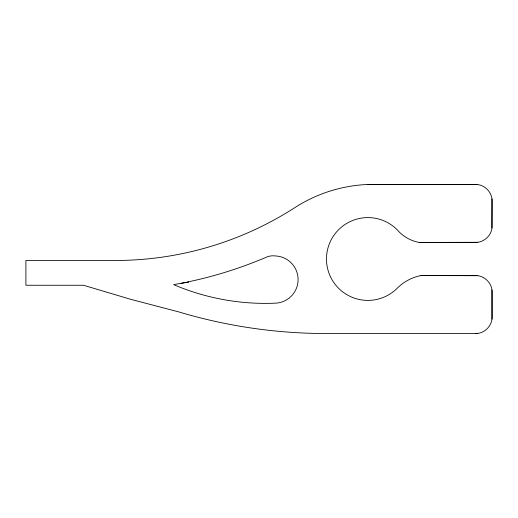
<?xml version="1.0" encoding="UTF-8"?>
<svg xmlns="http://www.w3.org/2000/svg" width="518" height="518" viewBox="0 0 518 518"><rect width="100%" height="100%" fill="white"/><g stroke="black" fill="none" stroke-linecap="round" stroke-linejoin="round"><path stroke-width="0.78" d="M491.958 228.037L492.1 201.029C492.288 192.178 484.388 184.279 475.537 184.466L367.877 184.466A146.115 146.115 0 0 0 294.807 207.634A331.455 331.455 0 0 1 108.715 260.412L25.9 260.412L25.9 285.256L83.482 285.256L130.866 299.365L178.691 311.888A515.222 515.222 0 0 0 326.469 333.534L477.7 333.391C485.716 332.465 492.23 325.039 492.1 316.971L492.1 292.126C492.288 283.275 484.388 275.375 475.537 275.563L420.888 275.563A46.529 46.529 0 0 0 397.157 288.28A41.408 41.408 0 0 1 338.597 288.28A41.408 41.408 0 0 1 338.597 229.72A41.408 41.408 0 0 1 397.157 229.72C402.751 236.35 410.696 240.922 419.23 242.437L475.537 242.437C483.605 242.566 491.032 236.053 491.958 228.037L491.958 198.867M188.578 281.96L189.51 281.565A415.676 415.676 0 0 0 258.922 260.269L264.983 257.834A17.01 17.01 0 0 1 275.492 255.957A23.627 23.627 0 0 1 298.096 279.565A23.627 23.627 0 0 1 275.492 303.166A233.968 233.968 0 0 1 173.647 284.635L188.578 281.96L181.125 283.365M475.537 333.534L477.7 333.391M419.23 242.437L477.7 242.294M367.877 184.466L477.7 184.609M420.888 275.563L477.7 275.705M491.958 289.963L491.958 319.133"/></g></svg>
